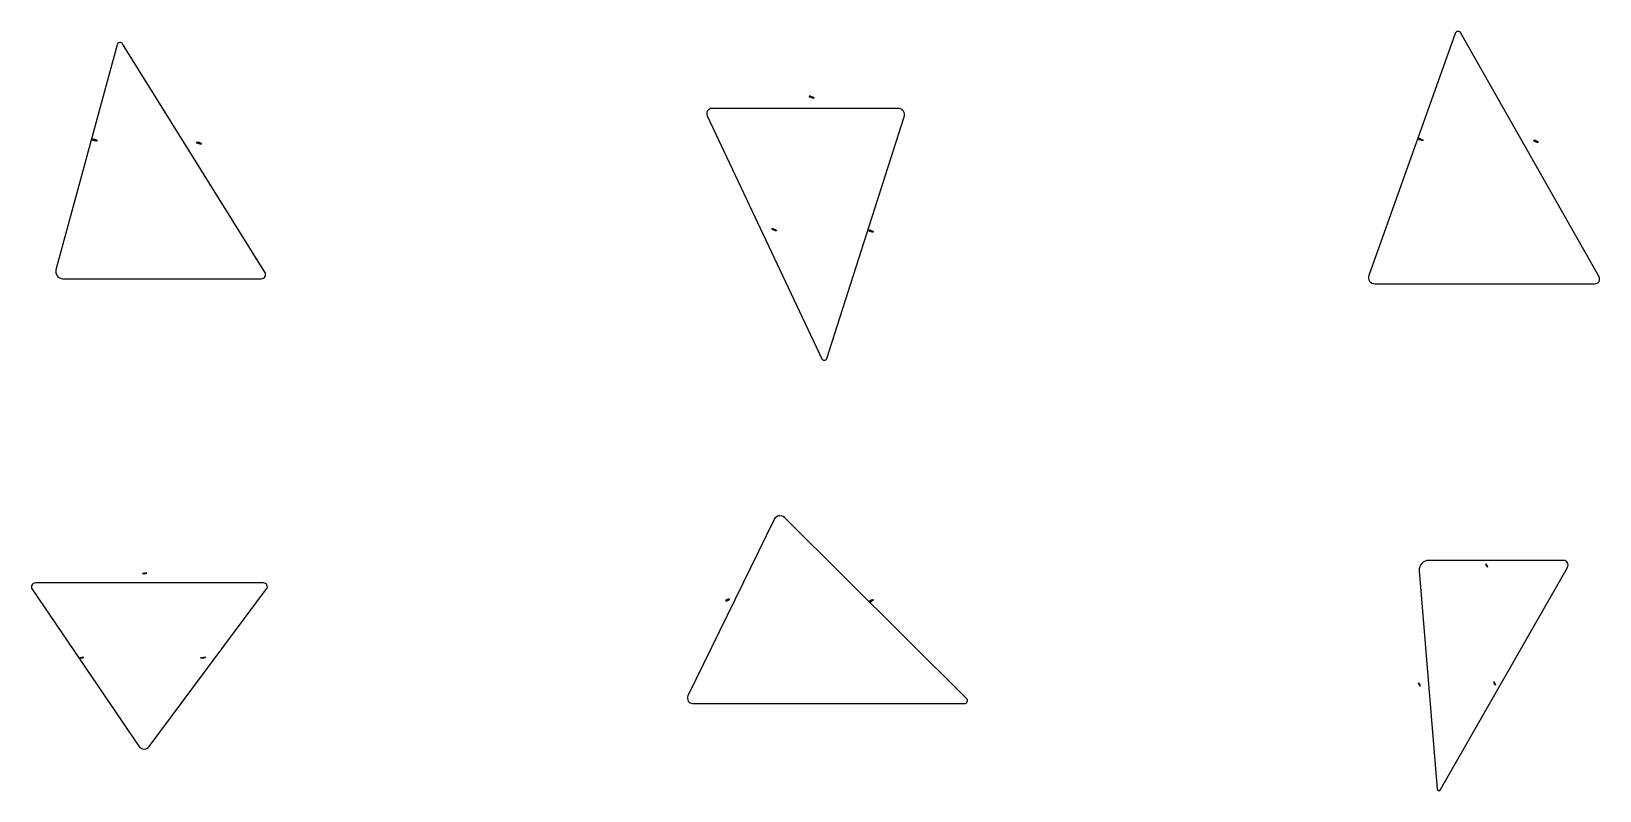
# Model space of a CAD drawing. Header units: metres. Extents: x -1 to 145, y -1 to 19.
# Drawn here: x 44.47 to 51.56, y -0.68 to 2.75 of the extents above; entities that cross this region are included whole.
import ezdxf

# ---------------------------------------------------------------- set-up
doc = ezdxf.new("R2010")
doc.units = ezdxf.units.M
doc.layers.add('LABELS', color=1, linetype='CONTINUOUS')
doc.layers.add('SHAPES', color=3, linetype='CONTINUOUS')

msp = doc.modelspace()

# ---------------------------------------------------------------- linework, layer by layer
at = {"layer": 'LABELS'}
for p, q in [((47.9906, 2.4543), (47.9891, 2.4511)), ((47.9906, 2.4543), (47.9891, 2.4511)), ((47.9891, 2.4511), (47.9939, 2.4493)), ((47.9891, 2.4511), (47.9939, 2.4493)), ((47.9939, 2.4493), (47.9898, 2.4527)), ((47.9898, 2.4527), (47.9955, 2.4524)), ((47.9898, 2.4527), (47.9939, 2.4493)), ((47.9955, 2.4524), (47.9898, 2.4527)), ((47.9898, 2.4527), (47.9939, 2.4493)), ((47.9955, 2.4524), (47.9898, 2.4527)), ((47.9955, 2.4524), (47.9906, 2.4543)), ((47.9939, 2.4493), (48.0003, 2.4506)), ((47.9939, 2.4493), (48.0036, 2.4455)), ((48.0044, 2.4471), (47.9939, 2.4493)), ((47.9939, 2.4493), (48.01, 2.4468)), ((47.9939, 2.4493), (48.0036, 2.4455)), ((48.0044, 2.4471), (47.9939, 2.4493)), ((47.9955, 2.4524), (48.0036, 2.4455)), ((48.0052, 2.4487), (47.9955, 2.4524)), ((48.0052, 2.4487), (47.9955, 2.4524)), ((47.9988, 2.4474), (47.9955, 2.4524)), ((48.0003, 2.4506), (47.9988, 2.4474)), ((48.0085, 2.4436), (47.9988, 2.4474)), ((48.0003, 2.4506), (48.01, 2.4468)), ((48.0036, 2.4455), (48.0093, 2.4452)), ((48.0036, 2.4455), (48.0093, 2.4452)), ((48.0036, 2.4455), (48.0093, 2.4452)), ((48.0093, 2.4452), (48.0052, 2.4487)), ((48.0093, 2.4452), (48.0052, 2.4487)), ((48.0093, 2.4452), (48.0052, 2.4487)), ((48.01, 2.4468), (48.0085, 2.4436)), ((48.01, 2.4468), (48.0085, 2.4436)), ((44.7518, 2.2603), (44.7491, 2.256)), ((44.7491, 2.256), (44.7504, 2.2582)), ((44.7491, 2.256), (44.7667, 2.2562)), ((44.7491, 2.256), (44.7541, 2.2547)), ((44.769, 2.2506), (44.7491, 2.256)), ((44.7504, 2.2582), (44.7567, 2.2589)), ((44.7567, 2.2589), (44.7504, 2.2582)), ((44.7567, 2.2589), (44.7504, 2.2582)), ((44.7567, 2.2589), (44.7504, 2.2582)), ((44.7567, 2.2589), (44.7504, 2.2582)), ((44.7504, 2.2582), (44.7541, 2.2547)), ((44.7504, 2.2582), (44.7703, 2.2528)), ((44.7504, 2.2582), (44.7541, 2.2547)), ((44.7504, 2.2582), (44.7703, 2.2528)), ((44.7541, 2.2547), (44.7716, 2.2549)), ((44.7541, 2.2547), (44.764, 2.252)), ((44.7654, 2.2541), (44.7541, 2.2547)), ((44.7541, 2.2547), (44.764, 2.252)), ((44.7654, 2.2541), (44.7541, 2.2547)), ((44.7567, 2.2589), (44.7667, 2.2562)), ((44.7667, 2.2562), (44.7567, 2.2589)), ((44.7667, 2.2562), (44.7567, 2.2589)), ((44.7617, 2.2576), (44.7591, 2.2533)), ((44.7617, 2.2576), (44.7591, 2.2533)), ((44.7667, 2.2562), (44.764, 2.252)), ((44.764, 2.252), (44.7703, 2.2528)), ((44.764, 2.252), (44.7703, 2.2528)), ((44.7667, 2.2562), (44.7703, 2.2528)), ((44.7703, 2.2528), (44.7667, 2.2562)), ((44.7703, 2.2528), (44.7667, 2.2562)), ((44.7716, 2.2549), (44.769, 2.2506)), ((44.7716, 2.2549), (44.769, 2.2506)), ((44.7716, 2.2549), (44.769, 2.2506)), ((44.7703, 2.2528), (44.769, 2.2506)), ((44.7703, 2.2528), (44.7716, 2.2549)), ((44.7703, 2.2528), (44.7716, 2.2549)), ((45.2228, 2.2464), (45.2202, 2.2422)), ((45.2202, 2.2422), (45.2228, 2.2464)), ((45.2202, 2.2422), (45.2215, 2.2443)), ((45.2202, 2.2422), (45.2252, 2.2408)), ((45.2215, 2.2443), (45.2278, 2.2451)), ((45.2278, 2.2451), (45.2215, 2.2443)), ((45.2278, 2.2451), (45.2215, 2.2443)), ((45.2278, 2.2451), (45.2215, 2.2443)), ((45.2278, 2.2451), (45.2215, 2.2443)), ((45.2215, 2.2443), (45.2252, 2.2408)), ((45.2215, 2.2443), (45.2414, 2.2389)), ((45.2215, 2.2443), (45.2252, 2.2408)), ((45.2215, 2.2443), (45.2414, 2.2389)), ((45.2228, 2.2464), (45.2278, 2.2451)), ((45.2278, 2.2451), (45.2252, 2.2408)), ((45.2252, 2.2408), (45.2427, 2.241)), ((45.2252, 2.2408), (45.2351, 2.2381)), ((45.2364, 2.2403), (45.2252, 2.2408)), ((45.2252, 2.2408), (45.2351, 2.2381)), ((45.2364, 2.2403), (45.2252, 2.2408)), ((45.2252, 2.2408), (45.2351, 2.2381)), ((45.2278, 2.2451), (45.2377, 2.2424)), ((45.2377, 2.2424), (45.2278, 2.2451)), ((45.2377, 2.2424), (45.2278, 2.2451)), ((45.2327, 2.2437), (45.2301, 2.2395)), ((45.2327, 2.2437), (45.2301, 2.2395)), ((45.2351, 2.2381), (45.2414, 2.2389)), ((45.2351, 2.2381), (45.2414, 2.2389)), ((45.2351, 2.2381), (45.2414, 2.2389)), ((45.2377, 2.2424), (45.2414, 2.2389)), ((45.2414, 2.2389), (45.2377, 2.2424)), ((45.2414, 2.2389), (45.2377, 2.2424)), ((45.2427, 2.241), (45.2401, 2.2368)), ((45.2427, 2.241), (45.2401, 2.2368)), ((45.2427, 2.241), (45.2401, 2.2368)), ((45.2414, 2.2389), (45.2401, 2.2368)), ((45.2414, 2.2389), (45.2427, 2.241)), ((45.2414, 2.2389), (45.2427, 2.241)), ((45.2414, 2.2389), (45.2427, 2.241)), ((50.7447, 2.2627), (50.7405, 2.2605)), ((50.7405, 2.2605), (50.7426, 2.2616)), ((50.7405, 2.2605), (50.7426, 2.2616)), ((50.7405, 2.2605), (50.7451, 2.2585)), ((50.7426, 2.2616), (50.7492, 2.2608)), ((50.7426, 2.2616), (50.7451, 2.2585)), ((50.7492, 2.2608), (50.7426, 2.2616)), ((50.7492, 2.2608), (50.7426, 2.2616)), ((50.7426, 2.2616), (50.7609, 2.2538)), ((50.7426, 2.2616), (50.7451, 2.2585)), ((50.7492, 2.2608), (50.7426, 2.2616)), ((50.7492, 2.2608), (50.7426, 2.2616)), ((50.7426, 2.2616), (50.7609, 2.2538)), ((50.7426, 2.2616), (50.7492, 2.2608)), ((50.7451, 2.2585), (50.7472, 2.2596)), ((50.7451, 2.2585), (50.7542, 2.2546)), ((50.7563, 2.2557), (50.7451, 2.2585)), ((50.7451, 2.2585), (50.7542, 2.2546)), ((50.7563, 2.2557), (50.7451, 2.2585)), ((50.7451, 2.2585), (50.7629, 2.2549)), ((50.7542, 2.2546), (50.7451, 2.2585)), ((50.7472, 2.2596), (50.7538, 2.2588)), ((50.7492, 2.2608), (50.7584, 2.2569)), ((50.7584, 2.2569), (50.7492, 2.2608)), ((50.7584, 2.2569), (50.7492, 2.2608)), ((50.7492, 2.2608), (50.7629, 2.2549)), ((50.7538, 2.2588), (50.7497, 2.2565)), ((50.7538, 2.2588), (50.7497, 2.2565)), ((50.7542, 2.2546), (50.7609, 2.2538)), ((50.7542, 2.2546), (50.7609, 2.2538)), ((50.7609, 2.2538), (50.7542, 2.2546)), ((50.7584, 2.2569), (50.7609, 2.2538)), ((50.7609, 2.2538), (50.7584, 2.2569)), ((50.7609, 2.2538), (50.7584, 2.2569)), ((50.7629, 2.2549), (50.7588, 2.2526)), ((50.7629, 2.2549), (50.7588, 2.2526)), ((50.7629, 2.2549), (50.7588, 2.2526)), ((50.7609, 2.2538), (50.7588, 2.2526)), ((50.7609, 2.2538), (50.7629, 2.2549)), ((50.7609, 2.2538), (50.7629, 2.2549)), ((50.7629, 2.2549), (50.7609, 2.2538)), ((51.265, 2.2546), (51.2609, 2.2523)), ((51.265, 2.2546), (51.2609, 2.2523)), ((51.2609, 2.2523), (51.263, 2.2535)), ((51.2609, 2.2523), (51.2655, 2.2504)), ((51.2609, 2.2523), (51.2655, 2.2504)), ((51.263, 2.2535), (51.2696, 2.2526)), ((51.263, 2.2535), (51.2655, 2.2504)), ((51.2696, 2.2526), (51.263, 2.2535)), ((51.2696, 2.2526), (51.263, 2.2535)), ((51.263, 2.2535), (51.2812, 2.2456)), ((51.263, 2.2535), (51.2655, 2.2504)), ((51.2696, 2.2526), (51.263, 2.2535)), ((51.2696, 2.2526), (51.263, 2.2535)), ((51.263, 2.2535), (51.2812, 2.2456)), ((51.2696, 2.2526), (51.265, 2.2546)), ((51.2655, 2.2504), (51.2746, 2.2465)), ((51.2767, 2.2476), (51.2655, 2.2504)), ((51.2655, 2.2504), (51.2746, 2.2465)), ((51.2767, 2.2476), (51.2655, 2.2504)), ((51.2655, 2.2504), (51.2833, 2.2468)), ((51.2655, 2.2504), (51.2812, 2.2456)), ((51.2696, 2.2526), (51.2787, 2.2487)), ((51.2787, 2.2487), (51.2696, 2.2526)), ((51.2787, 2.2487), (51.2696, 2.2526)), ((51.2742, 2.2507), (51.27, 2.2484)), ((51.2742, 2.2507), (51.27, 2.2484)), ((51.2746, 2.2465), (51.2812, 2.2456)), ((51.2746, 2.2465), (51.2812, 2.2456)), ((51.2787, 2.2487), (51.2812, 2.2456)), ((51.2812, 2.2456), (51.2787, 2.2487)), ((51.2812, 2.2456), (51.2787, 2.2487)), ((51.2833, 2.2468), (51.2792, 2.2445)), ((51.2833, 2.2468), (51.2792, 2.2445)), ((51.2833, 2.2468), (51.2792, 2.2445)), ((51.2812, 2.2456), (51.2792, 2.2445)), ((51.2812, 2.2456), (51.2833, 2.2468)), ((51.2812, 2.2456), (51.2833, 2.2468)), ((47.8216, 1.8561), (47.82, 1.8529)), ((47.82, 1.8529), (47.8216, 1.8561)), ((47.82, 1.8529), (47.8208, 1.8545)), ((47.82, 1.8529), (47.8249, 1.851)), ((47.8208, 1.8545), (47.8264, 1.8542)), ((47.8208, 1.8545), (47.8249, 1.851)), ((47.8264, 1.8542), (47.8208, 1.8545)), ((47.8264, 1.8542), (47.8208, 1.8545)), ((47.8208, 1.8545), (47.8402, 1.847)), ((47.8208, 1.8545), (47.8249, 1.851)), ((47.8264, 1.8542), (47.8208, 1.8545)), ((47.8264, 1.8542), (47.8208, 1.8545)), ((47.8208, 1.8545), (47.8402, 1.847)), ((47.8216, 1.8561), (47.8264, 1.8542)), ((47.8264, 1.8542), (47.8249, 1.851)), ((47.8249, 1.851), (47.8346, 1.8472)), ((47.8353, 1.8488), (47.8249, 1.851)), ((47.8249, 1.851), (47.8346, 1.8472)), ((47.8353, 1.8488), (47.8249, 1.851)), ((47.8249, 1.851), (47.841, 1.8485)), ((47.8249, 1.851), (47.8346, 1.8472)), ((47.8264, 1.8542), (47.8361, 1.8504)), ((47.8361, 1.8504), (47.8264, 1.8542)), ((47.8361, 1.8504), (47.8264, 1.8542)), ((47.8313, 1.8523), (47.8297, 1.8491)), ((47.8313, 1.8523), (47.8297, 1.8491)), ((47.8346, 1.8472), (47.8402, 1.847)), ((47.8346, 1.8472), (47.8402, 1.847)), ((47.8346, 1.8472), (47.8402, 1.847)), ((47.8361, 1.8504), (47.8402, 1.847)), ((47.8402, 1.847), (47.8361, 1.8504)), ((47.8402, 1.847), (47.8361, 1.8504)), ((47.841, 1.8485), (47.8394, 1.8454)), ((47.841, 1.8485), (47.8394, 1.8454)), ((47.841, 1.8485), (47.8394, 1.8454)), ((47.8402, 1.847), (47.8394, 1.8454)), ((47.8402, 1.847), (47.841, 1.8485)), ((47.8402, 1.847), (47.841, 1.8485)), ((47.8402, 1.847), (47.841, 1.8485)), ((48.259, 1.8498), (48.2575, 1.8466)), ((48.2575, 1.8466), (48.2583, 1.8482)), ((48.2575, 1.8466), (48.2583, 1.8482)), ((48.2575, 1.8466), (48.2623, 1.8447)), ((48.2583, 1.8482), (48.2639, 1.8479)), ((48.2583, 1.8482), (48.2623, 1.8447)), ((48.2639, 1.8479), (48.2583, 1.8482)), ((48.2639, 1.8479), (48.2583, 1.8482)), ((48.2583, 1.8482), (48.2777, 1.8407)), ((48.2583, 1.8482), (48.2623, 1.8447)), ((48.2639, 1.8479), (48.2583, 1.8482)), ((48.2639, 1.8479), (48.2583, 1.8482)), ((48.2583, 1.8482), (48.2777, 1.8407)), ((48.2583, 1.8482), (48.2639, 1.8479)), ((48.2623, 1.8447), (48.2631, 1.8463)), ((48.2623, 1.8447), (48.2721, 1.8409)), ((48.2728, 1.8425), (48.2623, 1.8447)), ((48.2623, 1.8447), (48.2721, 1.8409)), ((48.2728, 1.8425), (48.2623, 1.8447)), ((48.2623, 1.8447), (48.2785, 1.8423)), ((48.2721, 1.8409), (48.2623, 1.8447)), ((48.2631, 1.8463), (48.2688, 1.846)), ((48.2639, 1.8479), (48.2736, 1.8441)), ((48.2736, 1.8441), (48.2639, 1.8479)), ((48.2736, 1.8441), (48.2639, 1.8479)), ((48.2639, 1.8479), (48.2785, 1.8423)), ((48.2688, 1.846), (48.2672, 1.8428)), ((48.2688, 1.846), (48.2672, 1.8428)), ((48.2736, 1.8441), (48.2777, 1.8407)), ((48.2777, 1.8407), (48.2736, 1.8441)), ((48.2777, 1.8407), (48.2736, 1.8441)), ((48.2785, 1.8423), (48.2769, 1.8391)), ((48.2785, 1.8423), (48.2769, 1.8391)), ((48.2785, 1.8423), (48.2769, 1.8391)), ((48.2777, 1.8407), (48.2785, 1.8423)), ((48.2777, 1.8407), (48.2785, 1.8423)), ((48.2785, 1.8423), (48.2777, 1.8407)), ((48.2721, 1.8409), (48.2777, 1.8407)), ((48.2721, 1.8409), (48.2777, 1.8407)), ((48.2777, 1.8407), (48.2721, 1.8409)), ((48.2777, 1.8407), (48.2769, 1.8391)), ((44.9791, 0.2984), (44.9765, 0.2986)), ((44.9765, 0.2986), (44.9818, 0.2983)), ((44.9791, 0.2984), (44.9765, 0.2986)), ((44.9765, 0.2986), (44.9818, 0.2983)), ((44.9765, 0.2986), (44.9791, 0.2984)), ((44.997, 0.3004), (44.9791, 0.2984)), ((44.997, 0.3004), (44.9791, 0.2984)), ((44.9791, 0.2984), (44.981, 0.2991)), ((44.9791, 0.2984), (44.981, 0.2991)), ((44.9863, 0.2987), (44.9791, 0.2984)), ((44.9863, 0.2987), (44.9791, 0.2984)), ((44.9791, 0.2984), (44.9863, 0.2987)), ((44.981, 0.2991), (44.9899, 0.3)), ((44.9836, 0.2989), (44.9952, 0.2997)), ((44.9855, 0.2996), (44.9836, 0.2989)), ((44.9836, 0.2989), (44.9907, 0.2992)), ((44.9899, 0.3), (44.9855, 0.2996)), ((44.9855, 0.2996), (44.9907, 0.2992)), ((44.9899, 0.3), (44.9863, 0.2987)), ((44.9952, 0.2997), (44.9863, 0.2987)), ((44.9863, 0.2987), (44.9952, 0.2997)), ((44.997, 0.3004), (44.9899, 0.3)), ((44.9899, 0.3), (44.997, 0.3004)), ((44.9899, 0.3), (44.997, 0.3004)), ((44.9899, 0.3), (44.997, 0.3004)), ((44.997, 0.3004), (44.9899, 0.3)), ((44.9952, 0.2997), (44.997, 0.3004)), ((44.997, 0.3004), (44.9952, 0.2997)), ((44.9952, 0.2997), (44.997, 0.3004)), ((51.0454, 0.3429), (51.0469, 0.3382)), ((51.0454, 0.3429), (51.0466, 0.3414)), ((51.0484, 0.3335), (51.0454, 0.3429)), ((51.0469, 0.3382), (51.0466, 0.3414)), ((51.0466, 0.3414), (51.0488, 0.3385)), ((51.0503, 0.3338), (51.0466, 0.3414)), ((51.0469, 0.3382), (51.0466, 0.3414)), ((51.0466, 0.3414), (51.0488, 0.3385)), ((51.0503, 0.3338), (51.0466, 0.3414)), ((51.0469, 0.3382), (51.0466, 0.3414)), ((51.0466, 0.3414), (51.0488, 0.3385)), ((51.0503, 0.3338), (51.0466, 0.3414)), ((51.0466, 0.3414), (51.0507, 0.3306)), ((51.0469, 0.3382), (51.0496, 0.3321)), ((51.0496, 0.3321), (51.0469, 0.3382)), ((51.0496, 0.3321), (51.0469, 0.3382)), ((51.0496, 0.3321), (51.0469, 0.3382)), ((51.0496, 0.3321), (51.0469, 0.3382)), ((51.0469, 0.3382), (51.0515, 0.3324)), ((51.0496, 0.3321), (51.0469, 0.3382)), ((51.0469, 0.3382), (51.0515, 0.3324)), ((51.0507, 0.3306), (51.0477, 0.3399)), ((51.0507, 0.3306), (51.0477, 0.3399)), ((51.05, 0.337), (51.0477, 0.3399)), ((51.0477, 0.3399), (51.0496, 0.3321)), ((51.0496, 0.3321), (51.0484, 0.3335)), ((51.0488, 0.3385), (51.0515, 0.3324)), ((51.0488, 0.3385), (51.0515, 0.3324)), ((51.0488, 0.3385), (51.0515, 0.3324)), ((51.0496, 0.3321), (51.0518, 0.3292)), ((51.0518, 0.3292), (51.0496, 0.3321)), ((51.0518, 0.3292), (51.0496, 0.3321)), ((51.0518, 0.3292), (51.0496, 0.3321)), ((51.0515, 0.3324), (51.05, 0.337)), ((51.053, 0.3277), (51.05, 0.337)), ((51.053, 0.3277), (51.05, 0.337)), ((51.053, 0.3277), (51.05, 0.337)), ((51.0507, 0.3306), (51.053, 0.3277)), ((51.0518, 0.3292), (51.0515, 0.3324)), ((51.0515, 0.3324), (51.0518, 0.3292)), ((51.0515, 0.3324), (51.0518, 0.3292)), ((51.0515, 0.3324), (51.0518, 0.3292)), ((51.0515, 0.3324), (51.053, 0.3277)), ((51.0515, 0.3324), (51.053, 0.3277)), ((47.6187, 0.1808), (47.6099, 0.1749)), ((47.6141, 0.1745), (47.6099, 0.1749)), ((47.6099, 0.1749), (47.6183, 0.174)), ((47.6141, 0.1745), (47.6099, 0.1749)), ((47.6099, 0.1749), (47.6183, 0.174)), ((47.6099, 0.1749), (47.6141, 0.1745)), ((47.6187, 0.1808), (47.6128, 0.1769)), ((47.6128, 0.1769), (47.6187, 0.1808)), ((47.6128, 0.1769), (47.6187, 0.1808)), ((47.6128, 0.1769), (47.6187, 0.1808)), ((47.6128, 0.1769), (47.6141, 0.1745)), ((47.6141, 0.1745), (47.6128, 0.1769)), ((47.6141, 0.1745), (47.6128, 0.1769)), ((47.6141, 0.1745), (47.6128, 0.1769)), ((47.6259, 0.1823), (47.6141, 0.1745)), ((47.6259, 0.1823), (47.6141, 0.1745)), ((47.6212, 0.176), (47.6141, 0.1745)), ((47.6212, 0.176), (47.6141, 0.1745)), ((47.6212, 0.176), (47.6141, 0.1745)), ((47.6141, 0.1745), (47.6212, 0.176)), ((47.6141, 0.1745), (47.6183, 0.174)), ((47.6229, 0.1804), (47.6158, 0.1789)), ((47.6158, 0.1789), (47.6242, 0.178)), ((47.6158, 0.1789), (47.6242, 0.178)), ((47.617, 0.1764), (47.6271, 0.1799)), ((47.617, 0.1764), (47.6271, 0.1799)), ((47.617, 0.1764), (47.6271, 0.1799)), ((47.6259, 0.1823), (47.6187, 0.1808)), ((47.6187, 0.1808), (47.6259, 0.1823)), ((47.6187, 0.1808), (47.6259, 0.1823)), ((47.6187, 0.1808), (47.6259, 0.1823)), ((47.6187, 0.1808), (47.6259, 0.1823)), ((47.6187, 0.1808), (47.6259, 0.1823)), ((47.6259, 0.1823), (47.6187, 0.1808)), ((47.6271, 0.1799), (47.6212, 0.176)), ((47.6271, 0.1799), (47.6212, 0.176)), ((47.6271, 0.1799), (47.6212, 0.176)), ((47.6212, 0.176), (47.6271, 0.1799)), ((47.6271, 0.1799), (47.6229, 0.1804)), ((47.6301, 0.1819), (47.6259, 0.1823)), ((47.6259, 0.1823), (47.6271, 0.1799)), ((47.6259, 0.1823), (47.6271, 0.1799)), ((47.6259, 0.1823), (47.6271, 0.1799)), ((47.6301, 0.1819), (47.6259, 0.1823)), ((48.2637, 0.1717), (48.2595, 0.1721)), ((48.2595, 0.1721), (48.2679, 0.1712)), ((48.2637, 0.1717), (48.2595, 0.1721)), ((48.2595, 0.1721), (48.2679, 0.1712)), ((48.2683, 0.178), (48.2624, 0.1741)), ((48.2624, 0.1741), (48.2683, 0.178)), ((48.2624, 0.1741), (48.2683, 0.178)), ((48.2624, 0.1741), (48.2683, 0.178)), ((48.2624, 0.1741), (48.2637, 0.1717)), ((48.2637, 0.1717), (48.2624, 0.1741)), ((48.2637, 0.1717), (48.2624, 0.1741)), ((48.2637, 0.1717), (48.2624, 0.1741)), ((48.2755, 0.1795), (48.2637, 0.1717)), ((48.2755, 0.1795), (48.2637, 0.1717)), ((48.2767, 0.1771), (48.2637, 0.1717)), ((48.2708, 0.1732), (48.2637, 0.1717)), ((48.2708, 0.1732), (48.2637, 0.1717)), ((48.2708, 0.1732), (48.2637, 0.1717)), ((48.2637, 0.1717), (48.2679, 0.1712)), ((48.2654, 0.1761), (48.2738, 0.1752)), ((48.2654, 0.1761), (48.2738, 0.1752)), ((48.2666, 0.1736), (48.2767, 0.1771)), ((48.2666, 0.1736), (48.2767, 0.1771)), ((48.2666, 0.1736), (48.2767, 0.1771)), ((48.2683, 0.178), (48.2713, 0.18)), ((48.2755, 0.1795), (48.2683, 0.178)), ((48.2683, 0.178), (48.2755, 0.1795)), ((48.2683, 0.178), (48.2755, 0.1795)), ((48.2683, 0.178), (48.2755, 0.1795)), ((48.2683, 0.178), (48.2755, 0.1795)), ((48.2683, 0.178), (48.2755, 0.1795)), ((48.2767, 0.1771), (48.2708, 0.1732)), ((48.2767, 0.1771), (48.2708, 0.1732)), ((48.2767, 0.1771), (48.2708, 0.1732)), ((48.2713, 0.18), (48.2797, 0.1791)), ((48.2797, 0.1791), (48.2755, 0.1795)), ((48.2755, 0.1795), (48.2767, 0.1771)), ((48.2755, 0.1795), (48.2767, 0.1771)), ((48.2755, 0.1795), (48.2767, 0.1771)), ((48.2797, 0.1791), (48.2767, 0.1771)), ((44.6915, -0.0829), (44.6888, -0.0828)), ((44.6888, -0.0828), (44.6941, -0.0831)), ((44.6915, -0.0829), (44.6888, -0.0828)), ((44.6888, -0.0828), (44.6941, -0.0831)), ((44.6915, -0.0829), (44.6888, -0.0828)), ((44.7094, -0.081), (44.6915, -0.0829)), ((44.7094, -0.081), (44.6915, -0.0829)), ((44.6933, -0.0823), (44.6915, -0.0829)), ((44.6915, -0.0829), (44.6933, -0.0823)), ((44.6915, -0.0829), (44.6933, -0.0823)), ((44.6915, -0.0829), (44.6933, -0.0823)), ((44.6986, -0.0826), (44.6915, -0.0829)), ((44.6986, -0.0826), (44.6915, -0.0829)), ((44.6986, -0.0826), (44.6915, -0.0829)), ((44.6986, -0.0826), (44.6915, -0.0829)), ((44.6915, -0.0829), (44.6941, -0.0831)), ((44.7023, -0.0813), (44.6933, -0.0823)), ((44.6933, -0.0823), (44.7023, -0.0813)), ((44.6933, -0.0823), (44.7023, -0.0813)), ((44.6933, -0.0823), (44.7023, -0.0813)), ((44.696, -0.0824), (44.7075, -0.0816)), ((44.696, -0.0824), (44.7075, -0.0816)), ((44.696, -0.0824), (44.7075, -0.0816)), ((44.6978, -0.0818), (44.7031, -0.0821)), ((44.6978, -0.0818), (44.7031, -0.0821)), ((44.7075, -0.0816), (44.6986, -0.0826)), ((44.7075, -0.0816), (44.6986, -0.0826)), ((44.7075, -0.0816), (44.6986, -0.0826)), ((44.7075, -0.0816), (44.6986, -0.0826)), ((44.7067, -0.0808), (44.7023, -0.0813)), ((44.7094, -0.081), (44.7023, -0.0813)), ((44.7023, -0.0813), (44.7094, -0.081)), ((44.7023, -0.0813), (44.7094, -0.081)), ((44.7023, -0.0813), (44.7094, -0.081)), ((44.7023, -0.0813), (44.7094, -0.081)), ((44.7023, -0.0813), (44.7094, -0.081)), ((44.7023, -0.0813), (44.7075, -0.0816)), ((44.712, -0.0812), (44.7067, -0.0808)), ((44.7094, -0.081), (44.7075, -0.0816)), ((44.7094, -0.081), (44.7075, -0.0816)), ((44.7094, -0.081), (44.7075, -0.0816)), ((44.712, -0.0812), (44.7094, -0.081)), ((45.2523, -0.0809), (45.2389, -0.0824)), ((45.2416, -0.0826), (45.2389, -0.0824)), ((45.2389, -0.0824), (45.2442, -0.0827)), ((45.2416, -0.0826), (45.2389, -0.0824)), ((45.2389, -0.0824), (45.2442, -0.0827)), ((45.2389, -0.0824), (45.2416, -0.0826)), ((45.2595, -0.0806), (45.2416, -0.0826)), ((45.2595, -0.0806), (45.2416, -0.0826)), ((45.2434, -0.0819), (45.2416, -0.0826)), ((45.2416, -0.0826), (45.2434, -0.0819)), ((45.2416, -0.0826), (45.2434, -0.0819)), ((45.2416, -0.0826), (45.2434, -0.0819)), ((45.2487, -0.0822), (45.2416, -0.0826)), ((45.2487, -0.0822), (45.2416, -0.0826)), ((45.2487, -0.0822), (45.2416, -0.0826)), ((45.2416, -0.0826), (45.2487, -0.0822)), ((45.2416, -0.0826), (45.2442, -0.0827)), ((45.2523, -0.0809), (45.2434, -0.0819)), ((45.2434, -0.0819), (45.2523, -0.0809)), ((45.2434, -0.0819), (45.2523, -0.0809)), ((45.2434, -0.0819), (45.2523, -0.0809)), ((45.246, -0.0821), (45.2576, -0.0813)), ((45.246, -0.0821), (45.2576, -0.0813)), ((45.246, -0.0821), (45.2576, -0.0813)), ((45.255, -0.0811), (45.2479, -0.0814)), ((45.2479, -0.0814), (45.2531, -0.0818)), ((45.2479, -0.0814), (45.2531, -0.0818)), ((45.2576, -0.0813), (45.2487, -0.0822)), ((45.2576, -0.0813), (45.2487, -0.0822)), ((45.2576, -0.0813), (45.2487, -0.0822)), ((45.2487, -0.0822), (45.2576, -0.0813)), ((45.2595, -0.0806), (45.2523, -0.0809)), ((45.2523, -0.0809), (45.2595, -0.0806)), ((45.2523, -0.0809), (45.2595, -0.0806)), ((45.2523, -0.0809), (45.2595, -0.0806)), ((45.2523, -0.0809), (45.2595, -0.0806)), ((45.2523, -0.0809), (45.2595, -0.0806)), ((45.2595, -0.0806), (45.2523, -0.0809)), ((45.2576, -0.0813), (45.255, -0.0811)), ((45.2595, -0.0806), (45.2576, -0.0813)), ((45.2595, -0.0806), (45.2576, -0.0813)), ((45.2595, -0.0806), (45.2576, -0.0813)), ((45.2621, -0.0808), (45.2595, -0.0806)), ((45.2621, -0.0808), (45.2595, -0.0806)), ((50.745, -0.2044), (50.742, -0.1951)), ((50.742, -0.1951), (50.7432, -0.1965)), ((50.7432, -0.1965), (50.7435, -0.1997)), ((50.7435, -0.1997), (50.7432, -0.1965)), ((50.7432, -0.1965), (50.7454, -0.1995)), ((50.7469, -0.2041), (50.7432, -0.1965)), ((50.7432, -0.1965), (50.7496, -0.2103)), ((50.7435, -0.1997), (50.7432, -0.1965)), ((50.7432, -0.1965), (50.7454, -0.1995)), ((50.7469, -0.2041), (50.7432, -0.1965)), ((50.7435, -0.1997), (50.7462, -0.2059)), ((50.7462, -0.2059), (50.7435, -0.1997)), ((50.7462, -0.2059), (50.7435, -0.1997)), ((50.7435, -0.1997), (50.7481, -0.2056)), ((50.7462, -0.2059), (50.7435, -0.1997)), ((50.7473, -0.2073), (50.7443, -0.198)), ((50.7462, -0.2059), (50.7454, -0.1995)), ((50.7454, -0.1995), (50.7481, -0.2056)), ((50.7454, -0.1995), (50.7481, -0.2056)), ((50.7454, -0.1995), (50.7481, -0.2056)), ((50.7484, -0.2088), (50.7462, -0.2059)), ((50.7484, -0.2088), (50.7462, -0.2059)), ((50.7496, -0.2103), (50.7466, -0.2009)), ((50.7496, -0.2103), (50.7466, -0.2009)), ((50.7481, -0.2056), (50.7484, -0.2088)), ((50.7481, -0.2056), (50.7484, -0.2088)), ((50.7481, -0.2056), (50.7496, -0.2103)), ((50.7481, -0.2056), (50.7484, -0.2088)), ((51.0812, -0.1908), (51.0827, -0.1954)), ((51.0842, -0.2001), (51.0812, -0.1908)), ((51.0812, -0.1908), (51.0824, -0.1922)), ((51.0827, -0.1954), (51.0824, -0.1922)), ((51.0824, -0.1922), (51.0846, -0.1952)), ((51.0861, -0.1998), (51.0824, -0.1922)), ((51.0827, -0.1954), (51.0824, -0.1922)), ((51.0824, -0.1922), (51.0846, -0.1952)), ((51.0861, -0.1998), (51.0824, -0.1922)), ((51.0827, -0.1954), (51.0824, -0.1922)), ((51.0824, -0.1922), (51.0846, -0.1952)), ((51.0861, -0.1998), (51.0824, -0.1922)), ((51.0824, -0.1922), (51.0873, -0.2013)), ((51.0827, -0.1954), (51.0854, -0.2016)), ((51.0854, -0.2016), (51.0827, -0.1954)), ((51.0854, -0.2016), (51.0827, -0.1954)), ((51.0854, -0.2016), (51.0827, -0.1954)), ((51.0854, -0.2016), (51.0827, -0.1954)), ((51.0827, -0.1954), (51.0873, -0.2013)), ((51.0854, -0.2016), (51.0827, -0.1954)), ((51.0827, -0.1954), (51.0873, -0.2013)), ((51.0865, -0.203), (51.0835, -0.1937)), ((51.0865, -0.203), (51.0835, -0.1937)), ((51.0854, -0.2016), (51.0842, -0.2001)), ((51.0846, -0.1952), (51.0873, -0.2013)), ((51.0846, -0.1952), (51.0873, -0.2013)), ((51.0846, -0.1952), (51.0873, -0.2013)), ((51.0854, -0.2016), (51.0876, -0.2045)), ((51.0876, -0.2045), (51.0854, -0.2016)), ((51.0876, -0.2045), (51.0854, -0.2016)), ((51.0876, -0.2045), (51.0854, -0.2016)), ((51.0873, -0.2013), (51.0858, -0.1966)), ((51.0888, -0.206), (51.0858, -0.1966)), ((51.0888, -0.206), (51.0858, -0.1966)), ((51.0876, -0.2045), (51.0873, -0.2013)), ((51.0873, -0.2013), (51.0876, -0.2045)), ((51.0873, -0.2013), (51.0876, -0.2045)), ((51.0873, -0.2013), (51.0876, -0.2045)), ((51.0873, -0.2013), (51.0888, -0.206)), ((51.0873, -0.2013), (51.0888, -0.206))]:
    msp.add_line(p, q, dxfattribs=at)
at = {"layer": 'SHAPES'}
for p, q in [((50.9064, 2.736), (50.5167, 1.6443)), ((51.5569, 1.638), (50.9333, 2.7383)), ((44.8616, 2.6859), (44.5857, 1.6701)), ((45.5298, 1.6594), (44.8868, 2.6896)), ((47.5278, 2.3642), (48.0459, 1.2682)), ((48.3899, 2.3984), (47.5495, 2.3984)), ((48.0684, 1.2697), (48.4184, 2.3594)), ((44.6168, 1.6294), (45.5132, 1.6294)), ((50.5434, 1.6065), (51.5386, 1.6065)), ((47.8301, 0.5431), (47.441, -0.2544)), ((48.6999, -0.2663), (47.8766, 0.551)), ((51.3964, 0.3576), (50.7885, 0.3576)), ((50.7449, 0.3102), (50.8251, -0.6735)), ((50.8414, -0.6771), (51.4146, 0.3262)), ((44.4778, 0.2274), (44.9605, -0.4815)), ((45.5239, 0.256), (44.4929, 0.256)), ((45.0074, -0.4825), (45.5375, 0.2289)), ((47.4621, -0.2882), (48.6909, -0.2882))]:
    msp.add_line(p, q, dxfattribs=at)
for centre, radius, start, end in [((44.8751, 2.6823), 0.0139, -328.03119, -195.19665), ((50.9204, 2.731), 0.0149, -330.45626, -199.64547), ((47.5495, 2.3744), 0.024, -270, -154.7), ((48.3899, 2.3685), 0.0299, -17.80613, 90), ((44.6168, 1.6616), 0.0322, -195.19665, -90), ((45.5132, 1.649), 0.0196, -90, 31.96881), ((50.5434, 1.6348), 0.0283, -199.64547, -90), ((51.5386, 1.6276), 0.0211, -90, 29.54374), ((48.0568, 1.2734), 0.0121, -154.7, -17.80613), ((47.8562, 0.5304), 0.029, -314.79141, -206.0061), ((50.7885, 0.3138), 0.0438, -270, -175.3355), ((51.3964, 0.3366), 0.021, -29.73958, 90), ((44.4929, 0.2377), 0.0183, -270, -145.74538), ((45.5239, 0.239), 0.0169, -396.69192, -270), ((47.4621, -0.2647), 0.0235, -206.0061, -90), ((48.6909, -0.2754), 0.0128, -90, 45.20859), ((44.9843, -0.4653), 0.0288, -145.74538, -36.69192), ((50.8338, -0.6728), 0.00875, -175.3355, -29.73958)]:
    msp.add_arc(centre, radius, start, end, dxfattribs=at)

doc.saveas('drawing.dxf')
